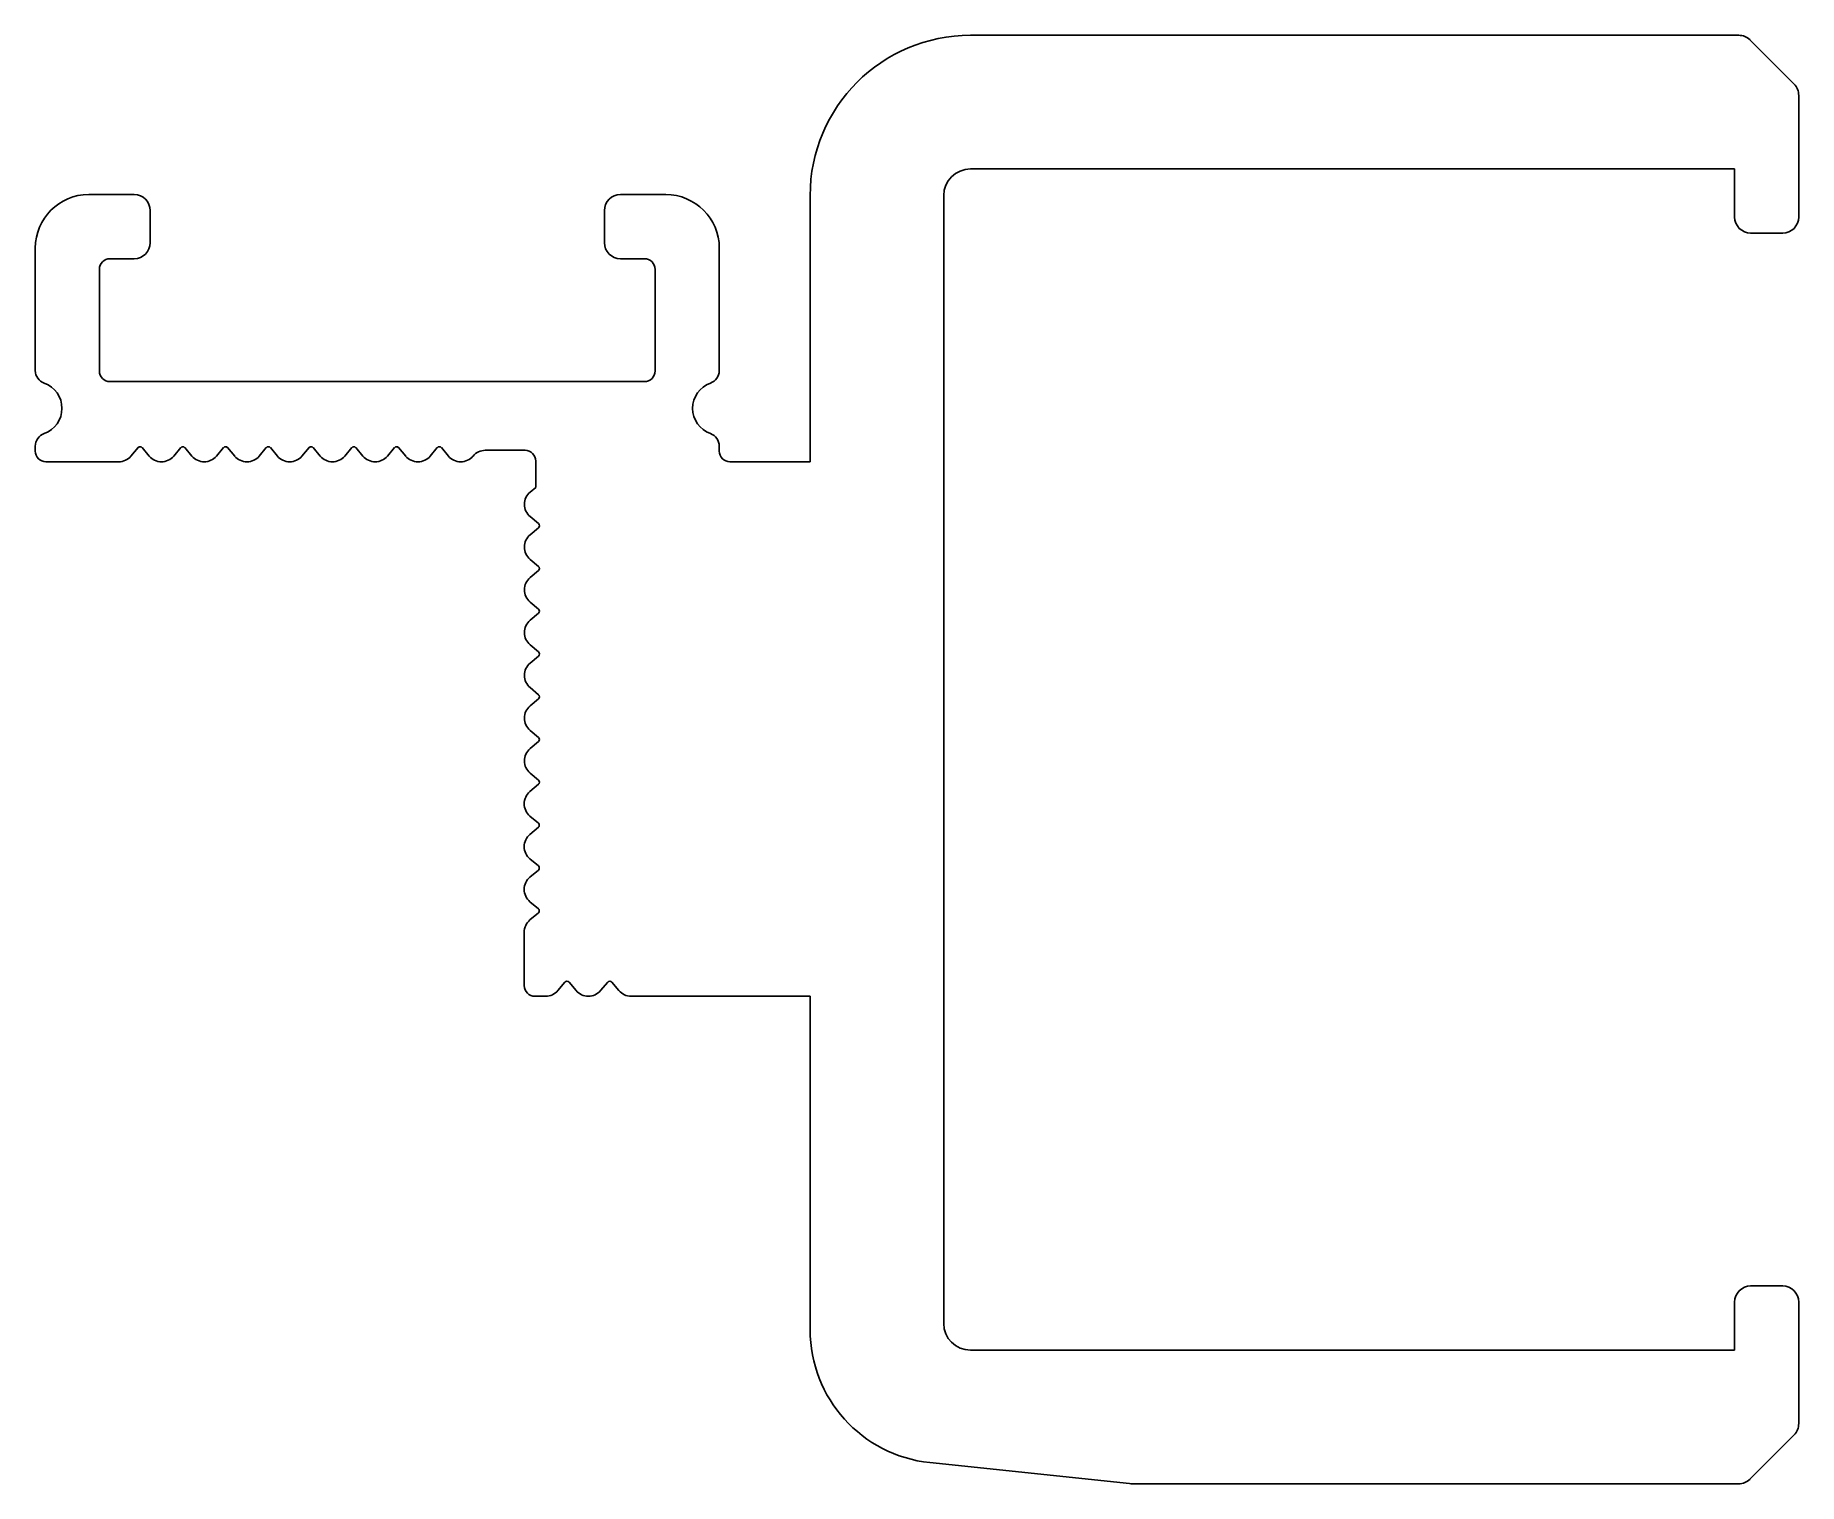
# Model space of a CAD drawing. Extents: x 763.5 to 796.5, y 697.1 to 724.2.
import ezdxf

# ---------------------------------------------------------------- set-up
doc = ezdxf.new("R2010")
doc.units = 0
doc.layers.get('0').update_dxf_attribs({"linetype": 'CONTINUOUS'})

msp = doc.modelspace()

# ---------------------------------------------------------------- linework, layer by layer
for p, q in [((780.974, 724.214), (795.35, 724.214)), ((795.562, 724.127), (796.386, 723.302)), ((796.474, 720.814), (796.474, 723.09)), ((795.274, 721.714), (780.974, 721.714)), ((795.274, 720.814), (795.274, 721.714)), ((764.474, 721.234), (765.324, 721.234)), ((774.424, 721.234), (775.274, 721.234)), ((777.974, 716.234), (777.974, 721.214)), ((780.474, 721.214), (780.474, 700.114)), ((765.624, 720.334), (765.624, 720.934)), ((774.124, 720.934), (774.124, 720.334)), ((796.174, 720.514), (795.574, 720.514)), ((763.474, 720.234), (763.474, 717.941)), ((776.274, 717.941), (776.274, 720.234)), ((764.674, 717.934), (764.674, 719.834)), ((765.324, 720.034), (764.874, 720.034)), ((774.874, 720.034), (774.424, 720.034)), ((775.074, 719.834), (775.074, 717.934)), ((764.874, 717.734), (774.874, 717.734)), ((763.474, 716.527), (763.474, 716.434)), ((765.265, 716.341), (765.397, 716.499)), ((765.474, 716.499), (765.606, 716.341)), ((766.065, 716.341), (766.197, 716.499)), ((766.274, 716.499), (766.406, 716.341)), ((766.865, 716.341), (766.997, 716.499)), ((767.074, 716.499), (767.206, 716.341)), ((767.665, 716.341), (767.797, 716.499)), ((767.874, 716.499), (768.006, 716.341)), ((768.465, 716.341), (768.597, 716.499)), ((768.674, 716.499), (768.806, 716.341)), ((769.265, 716.341), (769.397, 716.499)), ((769.474, 716.499), (769.606, 716.341)), ((770.065, 716.341), (770.197, 716.499)), ((770.274, 716.499), (770.406, 716.341)), ((770.865, 716.341), (770.997, 716.499)), ((771.074, 716.499), (771.206, 716.341)), ((772.639, 716.449), (771.896, 716.449)), ((776.274, 716.434), (776.274, 716.527)), ((765.035, 716.234), (763.674, 716.234)), ((771.665, 716.341), (771.666, 716.342)), ((772.839, 716.249), (772.839, 715.755)), ((776.474, 716.234), (777.974, 716.234)), ((772.839, 715.755), (772.735, 715.669)), ((772.735, 715.209), (772.892, 715.077)), ((772.892, 715), (772.735, 714.869)), ((772.735, 714.409), (772.892, 714.277)), ((772.892, 714.2), (772.735, 714.069)), ((772.735, 713.609), (772.892, 713.477)), ((772.892, 713.4), (772.735, 713.269)), ((772.735, 712.809), (772.892, 712.677)), ((772.892, 712.6), (772.735, 712.469)), ((772.735, 712.009), (772.892, 711.877)), ((772.892, 711.8), (772.735, 711.669)), ((772.735, 711.209), (772.892, 711.077)), ((772.892, 711), (772.735, 710.869)), ((772.892, 710.2), (772.73, 710.064)), ((772.735, 710.409), (772.892, 710.277)), ((772.73, 709.605), (772.888, 709.472)), ((772.888, 709.396), (772.731, 709.264)), ((772.731, 708.804), (772.888, 708.672)), ((772.888, 708.596), (772.731, 708.464)), ((772.731, 708.004), (772.888, 707.872)), ((772.888, 707.796), (772.731, 707.664)), ((772.624, 707.434), (772.624, 706.434)), ((773.024, 706.234), (772.824, 706.234)), ((773.254, 706.341), (773.386, 706.499)), ((773.462, 706.499), (773.594, 706.341)), ((774.054, 706.341), (774.186, 706.499)), ((774.262, 706.499), (774.394, 706.341)), ((777.974, 706.234), (774.624, 706.234)), ((777.974, 699.996), (777.974, 706.234)), ((796.174, 700.814), (795.574, 700.814)), ((795.274, 700.514), (795.274, 699.614)), ((796.474, 700.514), (796.474, 698.239)), ((795.274, 699.614), (780.974, 699.614)), ((796.386, 698.027), (795.562, 697.202)), ((783.948, 697.117), (780.213, 697.51)), ((784, 697.114), (795.35, 697.114))]:
    msp.add_line(p, q)
for centre, radius, start, end in [((780.974, 721.214), 3, 90, 180), ((795.35, 723.914), 0.3, 45, 90), ((796.174, 723.09), 0.3, 0, 45), ((780.974, 721.214), 0.5, 90, 180), ((764.474, 720.234), 1, 90, 180), ((765.324, 720.934), 0.3, 0, 90), ((774.424, 720.934), 0.3, 90, 180), ((775.274, 720.234), 1, 0, 90), ((795.574, 720.814), 0.3, 180, 270), ((796.174, 720.814), 0.3, 270, 0), ((765.324, 720.334), 0.3, 270, 0), ((774.424, 720.334), 0.3, 180, 270), ((764.874, 719.834), 0.2, 90, 180), ((774.874, 719.834), 0.2, 0, 90), ((763.724, 717.941), 0.25, 180, 250.5288), ((764.874, 717.934), 0.2, 180, 270), ((774.874, 717.934), 0.2, 270, 0), ((776.024, 717.941), 0.25, 289.4712, 360), ((763.474, 717.234), 0.5, 289.4712, 70.5288), ((776.274, 717.234), 0.5, 109.4712, 250.5288), ((763.724, 716.527), 0.25, 109.4712, 180), ((776.024, 716.527), 0.25, 360, 70.5288), ((763.674, 716.434), 0.2, 180, 270), ((765.435, 716.466), 0.05, 40, 140), ((766.235, 716.466), 0.05, 40, 140), ((767.035, 716.466), 0.05, 40, 140), ((767.835, 716.466), 0.05, 40, 140), ((768.635, 716.466), 0.05, 40, 140), ((769.435, 716.466), 0.05, 40, 140), ((770.235, 716.466), 0.05, 40, 140), ((771.035, 716.466), 0.05, 40, 140), ((771.896, 716.149), 0.3, 90, 140), ((772.639, 716.249), 0.2, 0, 90), ((776.474, 716.434), 0.2, 180, 270), ((765.035, 716.534), 0.3, 270, 320), ((765.835, 716.534), 0.3, 220, 320), ((766.635, 716.534), 0.3, 220, 320), ((767.435, 716.534), 0.3, 220, 320), ((768.235, 716.534), 0.3, 220, 320), ((769.035, 716.534), 0.3, 220, 320), ((769.835, 716.534), 0.3, 220, 320), ((770.635, 716.534), 0.3, 220, 320), ((771.435, 716.534), 0.3, 220, 320), ((772.928, 715.439), 0.3, 130, 230), ((772.928, 714.639), 0.3, 130, 230), ((772.86, 715.039), 0.05, 310, 50), ((772.86, 714.239), 0.05, 310, 50), ((772.928, 713.839), 0.3, 130, 230), ((772.86, 713.439), 0.05, 310, 50), ((772.928, 713.039), 0.3, 130, 230), ((772.86, 712.639), 0.05, 310, 50), ((772.928, 712.239), 0.3, 130, 230), ((772.86, 711.839), 0.05, 310, 50), ((772.928, 711.439), 0.3, 130, 230), ((772.928, 710.639), 0.3, 130, 230), ((772.86, 711.039), 0.05, 310, 50), ((772.86, 710.239), 0.05, 310, 50), ((772.923, 709.835), 0.3, 130, 230), ((772.924, 709.034), 0.3, 130, 230), ((772.856, 709.434), 0.05, 310, 50), ((772.856, 708.634), 0.05, 310, 50), ((772.924, 708.234), 0.3, 130, 230), ((772.856, 707.834), 0.05, 310, 50), ((772.924, 707.434), 0.3, 130, 180), ((772.824, 706.434), 0.2, 180, 270), ((773.024, 706.534), 0.3, 270, 320), ((773.424, 706.466), 0.05, 40, 140), ((773.824, 706.534), 0.3, 220, 320), ((774.224, 706.466), 0.05, 40, 140), ((774.624, 706.534), 0.3, 220, 270), ((795.574, 700.514), 0.3, 90, 180), ((796.174, 700.514), 0.3, 0, 90), ((780.474, 699.996), 2.5, 180, 264), ((780.974, 700.114), 0.5, 180, 270), ((796.174, 698.239), 0.3, 315, 0), ((784, 697.614), 0.5, 264, 270), ((795.35, 697.414), 0.3, 270, 315)]:
    msp.add_arc(centre, radius, start, end)

doc.saveas('drawing.dxf')
